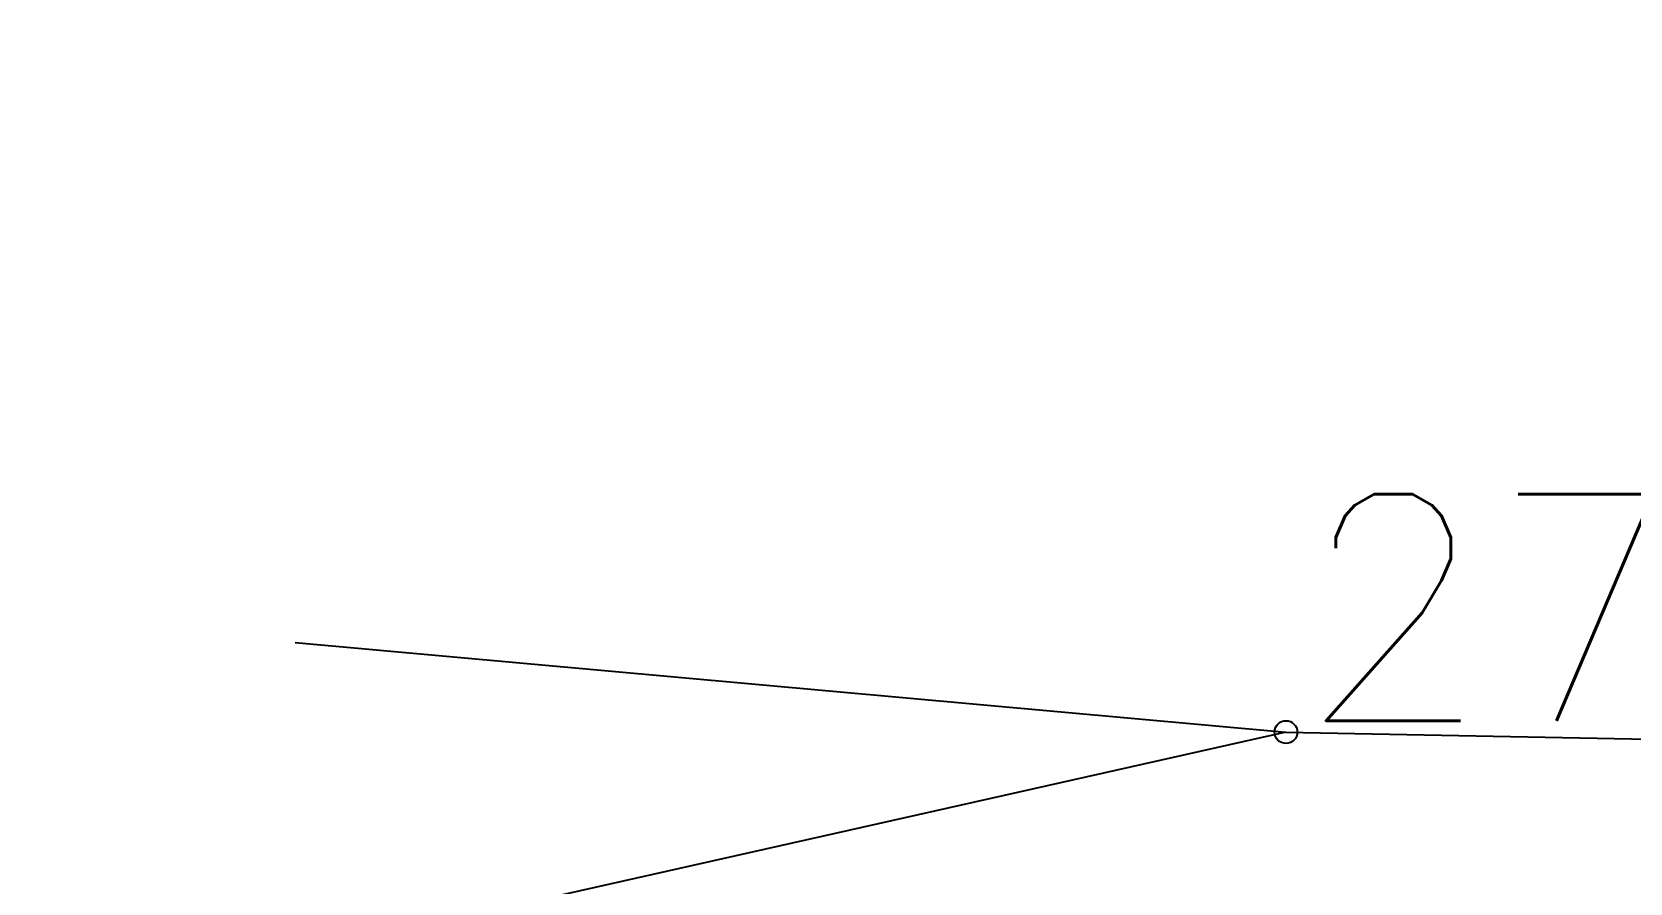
# Model space of a CAD drawing. Extents: x 524954 to 526204, y 9523489 to 9524010.
# Drawn here: x 525607.69 to 525614.75, y 9523720 to 9523723.76 of the extents above; entities that cross this region are included whole.
import ezdxf

# ---------------------------------------------------------------- set-up
doc = ezdxf.new("R2010")
doc.units = 0
doc.header["$PDMODE"] = 33
doc.header["$PDSIZE"] = 0.1
doc.linetypes.add('AXES2', pattern=[28.575, 19.05, -3.175, 3.175, -3.175])
for name, color, linetype in [('Axe_Piste', 3, 'AXES2'), ('Axe_Route_Existante', 1, 'AXES2'), ('TopoAlt', 3, 'Continuous'), ('TOPOJIS', 7, 'Continuous')]:
    doc.layers.add(name, color=color, linetype=linetype)
doc.styles.add('Simplex 1.0', font='Simplex.shx', dxfattribs={"width": 0.99, "height": 1})

# ---------------------------------------------------------------- blocks, each defined once
blk = doc.blocks.new('TCPOINT M')
at = {"color": 0}
blk.add_point((0, 0), dxfattribs=at)
at = {"layer": 'TopoAlt', "style": 'Simplex 1.0', "width": 0.99}
blk.add_attdef('ALT', (0.15, 0.15), '', height=1, dxfattribs=at)

msp = doc.modelspace()

# ---------------------------------------------------------------- linework, layer by layer
at = {"layer": 'Axe_Piste', "ltscale": 0.25, "flags": 128}
msp.add_lwpolyline([(525613.2276, 9523720.669), (525626.8268, 9523720.4006), (525643.9446, 9523719.5873), (525674.4978, 9523717.6771), (525731.4789, 9523713.0099), (525740.5719, 9523711.6365), (525777.0625, 9523706.4351), (525784.0976, 9523706.9401), (525827.5876, 9523700.1633)], dxfattribs=at)
at = {"layer": 'Axe_Route_Existante', "ltscale": 0.5, "flags": 128}
for points in [[(525581.7706, 9523728.2968), (525585.2074, 9523726.493), (525589.6411, 9523723.6813), (525594.6573, 9523722.3457), (525613.2276, 9523720.669)], [(525613.2276, 9523720.669), (525597.7082, 9523717.1796), (525583.5082, 9523711.1414), (525575.4372, 9523707.8355)]]:
    msp.add_lwpolyline(points, dxfattribs=at)

# ---------------------------------------------------------------- block references
at = {"layer": 'TOPOJIS'}
ref = msp.add_blockref('TCPOINT M', (525613.2276, 9523720.669, 276.64), dxfattribs=at)
ref.add_attrib('ALT', '276.64', (525613.2776, 9523720.719, 276.64), dxfattribs={"layer": 'TopoAlt', "height": 1, "style": 'Simplex 1.0', "width": 0.99})

doc.saveas('drawing.dxf')
